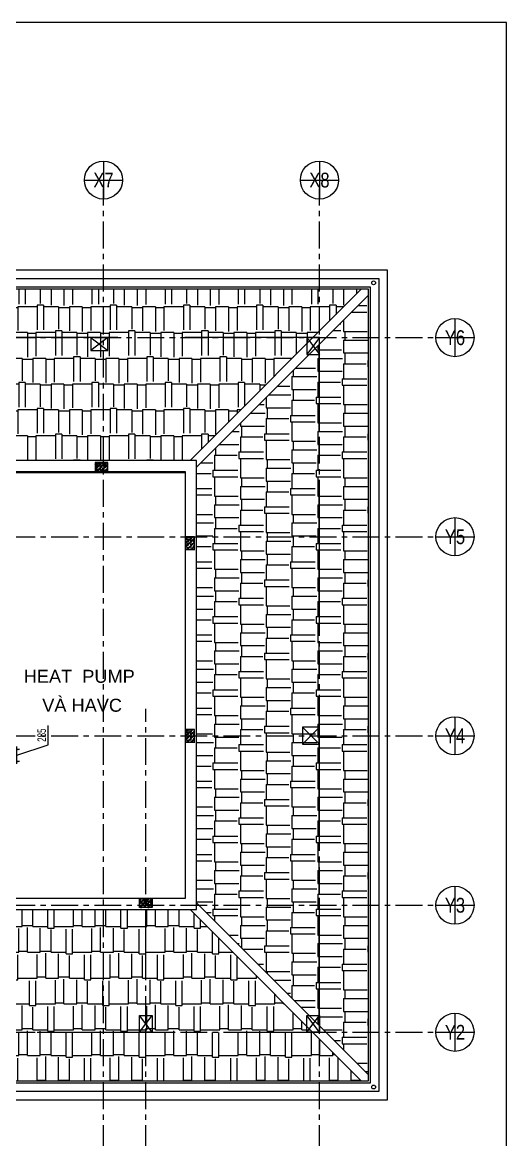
# Model space of a CAD drawing. Header units: millimetres. Extents: x -343543 to 400519, y -115663 to 104219.
# Drawn here: x -148349 to -136912, y -49534 to -23156 of the extents above; entities that cross this region are included whole.
import ezdxf
from ezdxf.enums import TextEntityAlignment as Align
from ezdxf.xclip import XClip

# ---------------------------------------------------------------- set-up
doc = ezdxf.new("R2010")
doc.units = ezdxf.units.MM
doc.header["$XCLIPFRAME"] = 0
doc.linetypes.add('XREF MAT BANG TUONG XAY$0$01.Xref _MB T2-Mai$0$HIDDEN', pattern=[9.525, 6.35, -3.175])
doc.linetypes.add('XREF MAT BANG TUONG XAY$0$CENTER', pattern=[50.8, 31.75, -6.35, 6.35, -6.35])
doc.layers.get('0').update_dxf_attribs({"color": 231, "lineweight": 0})
doc.layers.get('DefPoints').update_dxf_attribs({"color": 191})
for name, color, linetype, lineweight in [('A-SYMBOLS', 10, 'Continuous', 13), ('kata_dim', 231, 'Continuous', 0), ('XREF MAT BANG TUONG XAY$0$00.xref_IKIGAI_Truc$0$A-SYMBOLS', 8, 'Continuous', 13), ('XREF MAT BANG TUONG XAY$0$01.Xref _MB T2-Mai$0$$0$A-FNSH', 8, 'Continuous', 9), ('XREF MAT BANG TUONG XAY$0$01.Xref _MB T2-Mai$0$$0$A-PATT', 8, 'Continuous', 9), ('XREF MAT BANG TUONG XAY$0$01.Xref _MB T2-Mai$0$A-HIDD', 8, 'XREF MAT BANG TUONG XAY$0$01.Xref _MB T2-Mai$0$HIDDEN', 9), ('XREF MAT BANG TUONG XAY$0$01.Xref _MB T2-Mai$0$A-SYMBOLS', 8, 'Continuous', 13), ('XREF MAT BANG TUONG XAY$0$01.Xref _MB T2-Mai$0$A-TEXT', 8, 'Continuous', 25), ('XREF MAT BANG TUONG XAY$0$A-FINE', 8, 'Continuous', 25), ('XREF MAT BANG TUONG XAY$0$A-GRID', 8, 'XREF MAT BANG TUONG XAY$0$CENTER', 15), ('XREF MAT BANG TUONG XAY$0$xref_IKIGAI_Cot$0$A-FNSH', 8, 'Continuous', 9), ('XREF MAT BANG TUONG XAY$0$xref_IKIGAI_Cot$0$A-PATT', 8, 'Continuous', 5)]:
    doc.layers.add(name, color=color, linetype=linetype, lineweight=lineweight)
doc.styles.add('SM-DIMTEXT', font='SME.shx', dxfattribs={"width": 0.7})
doc.styles.add('XREF MAT BANG TUONG XAY$0$00.xref_IKIGAI_Truc$0$VTK_Arial_3.5 mm', font='arial.ttf', dxfattribs={"width": 0.8, "height": 3.5})
doc.styles.add('XREF MAT BANG TUONG XAY$0$01.Xref _MB T2-Mai$0$$0$spa-base plan$0$P-AV-P00-10$1$Standard', font='arial.ttf')
doc.dimstyles.new('SDIM-100', dxfattribs={"dimscale": 100, "dimtxt": 2, "dimasz": 0.6, "dimexe": 0.6, "dimexo": 0.2, "dimgap": 0.5, "dimtad": 1, "dimdec": 0, "dimzin": 12, "dimtxsty": 'SM-DIMTEXT', "dimblk": 'ARCHTICK', "dimblk1": 'ARCHTICK', "dimblk2": 'ARCHTICK', "dimcen": 0.12, "dimdle": 0.6, "dimclrd": 7, "dimclre": 8, "dimadec": 0, "dimazin": 3, "dimtfac": 2, "dimtix": 1, "dimtmove": 1, "dimatfit": 3, "dimfxl": 1, "dimtzin": 0, "dimarcsym": 1})

# ---------------------------------------------------------------- blocks, each defined once
blk = doc.blocks.new('*U131')
at = {"color": 8}
blk.add_circle((0, 0), 4.5, dxfattribs=at)
at = {"layer": 'DefPoints', "color": 8}
for p, q in [((0, 4.5), (0, -4.5)), ((-4.5, 0), (4.5, 0))]:
    blk.add_line(p, q, dxfattribs=at)
at = {"color": 8, "style": 'XREF MAT BANG TUONG XAY$0$00.xref_IKIGAI_Truc$0$VTK_Arial_3.5 mm', "width": 0.8}
blk.add_attdef('X12', text='', height=3.5, dxfattribs=at).set_placement((0, 0), align=Align.MIDDLE_CENTER)
blk = doc.blocks.new('XREF MAT BANG TUONG XAY$0$xref_IKIGAI_Cot')
at = {"layer": 'XREF MAT BANG TUONG XAY$0$xref_IKIGAI_Cot$0$A-PATT'}
h = blk.add_hatch(dxfattribs=at)
h.set_pattern_fill('BT-01', color=8, scale=15, angle=-179.99986, pattern_type=2)
h.set_pattern_definition([(230, (34921.63, -33540), (-107.59, 9.413), [11.25, -123.75]), (175, (34921.63, -33540), (20.813, -112.83), [9, -99]), (280.45, (34912.67, -33539.22), (-86.776, -103.416), [9.56, -105.17]), (226.184, (34921.63, -33570), (-160.086, 24.83), [16.875, -185.625]), (276.636, (34908.29, -33567.93), (-140.2, -146.12), [14.34, -157.757]), (171.184, (34921.63, -33570), (-140.2, -146.12), [13.5, -148.5]), (201, (34906.63, -33562.5), (-89.536, 60.393), [11.25, -123.75]), (146, (34906.63, -33562.5), (-36.497, -108.773), [9, -99]), (251.45, (34899.17, -33557.47), (-126.033, -48.38), [9.56, -105.17]), (217.5, (34921.63, -33540), (-1.824, -49.934), [0, -97.8, 0, -100.5, 0, -99.375]), (187.5, (34921.63, -33540), (-39.46, -59.162), [0, -57.3, 0, -95.55, 0, -37.875]), (147.5, (34955.08, -33540), (-80.0734, 3.383), [0, -37.5, 0, -117, 0, -155.25]), (137.5, (34970.08, -33540), (-87.478, -15.016), [0, -48.75, 0, -77.7, 0, -110.25]), (225, (34921.63, -33540), (45.078, -45.078), []), (225, (34921.63, -33558.375), (45.078, -45.078), [])])
h.paths.add_polyline_path([(35001.6, -33550), (34701.6, -33550), (34701.6, -33760), (35001.6, -33760)])
h = blk.add_hatch(dxfattribs=at)
h.set_pattern_fill('BT-01', color=8, scale=15, angle=-179.99986, pattern_type=2)
h.set_pattern_definition([(230, (37060, -35380), (-107.59, 9.413), [11.25, -123.75]), (175, (37060, -35380), (20.813, -112.83), [9, -99]), (280.45, (37051.04, -35379.22), (-86.776, -103.416), [9.56, -105.17]), (226.184, (37060, -35410), (-160.086, 24.83), [16.875, -185.625]), (276.636, (37046.66, -35407.93), (-140.2, -146.12), [14.34, -157.757]), (171.184, (37060, -35410), (-140.2, -146.12), [13.5, -148.5]), (201, (37045, -35402.5), (-89.536, 60.393), [11.25, -123.75]), (146, (37045, -35402.5), (-36.497, -108.773), [9, -99]), (251.45, (37037.54, -35397.47), (-126.033, -48.38), [9.56, -105.17]), (217.5, (37060, -35380), (-1.824, -49.934), [0, -97.8, 0, -100.5, 0, -99.375]), (187.5, (37060, -35380), (-39.46, -59.162), [0, -57.3, 0, -95.55, 0, -37.875]), (147.5, (37093.45, -35380), (-80.0734, 3.383), [0, -37.5, 0, -117, 0, -155.25]), (137.5, (37108.45, -35380), (-87.478, -15.016), [0, -48.75, 0, -77.7, 0, -110.25]), (225, (37060, -35380), (45.078, -45.078), []), (225, (37060, -35398.375), (45.078, -45.078), [])])
h.paths.add_polyline_path([(37050, -35300), (36840, -35300), (36840, -35600), (37050, -35600)])
h = blk.add_hatch(dxfattribs=at)
h.set_pattern_fill('BT-01', color=8, scale=15, angle=-179.99986, pattern_type=2)
h.set_pattern_definition([(230, (37060, -39930), (-107.59, 9.413), [11.25, -123.75]), (175, (37060, -39930), (20.813, -112.83), [9, -99]), (280.45, (37051.04, -39929.22), (-86.776, -103.416), [9.56, -105.17]), (226.184, (37060, -39960), (-160.086, 24.83), [16.875, -185.625]), (276.636, (37046.66, -39957.93), (-140.2, -146.12), [14.34, -157.757]), (171.184, (37060, -39960), (-140.2, -146.12), [13.5, -148.5]), (201, (37045, -39952.5), (-89.536, 60.393), [11.25, -123.75]), (146, (37045, -39952.5), (-36.497, -108.773), [9, -99]), (251.45, (37037.54, -39947.47), (-126.033, -48.38), [9.56, -105.17]), (217.5, (37060, -39930), (-1.824, -49.934), [0, -97.8, 0, -100.5, 0, -99.375]), (187.5, (37060, -39930), (-39.46, -59.162), [0, -57.3, 0, -95.55, 0, -37.875]), (147.5, (37093.45, -39930), (-80.0734, 3.383), [0, -37.5, 0, -117, 0, -155.25]), (137.5, (37108.45, -39930), (-87.478, -15.016), [0, -48.75, 0, -77.7, 0, -110.25]), (225, (37060, -39930), (45.078, -45.078), []), (225, (37060, -39948.374), (45.078, -45.078), [])])
h.paths.add_polyline_path([(37050, -39850), (36840, -39850), (36840, -40150), (37050, -40150)])
h = blk.add_hatch(dxfattribs=at)
h.set_pattern_fill('BT-01', color=8, scale=15, pattern_type=2)
h.set_pattern_definition([(50, (80, -10), (107.58903, -9.41282), [11.25, -123.75]), (355, (80, -10), (-20.8127, 112.82882), [9, -99]), (100.4514, (88.97, -10.78), (86.7764, 103.41593), [9.56103, -105.17132]), (46.1842, (80, 20), (160.08616, -24.82785), [16.875, -185.625]), (96.6356, (93.34, 17.93), (140.1994, 146.1177), [14.34154, -157.75695]), (351.1842, (80, 20), (140.1993, 146.1178), [13.5, -148.5]), (21, (95, 12.5), (89.53606, -60.39283), [11.25, -123.75]), (326, (95, 12.5), (36.4973, 108.7725), [9, -99]), (71.4514, (102.46, 7.47), (126.0334, 48.37957), [9.56103, -105.17132]), (37.5, (80, -10), (1.823978, 49.934078), [0, -97.8, 0, -100.5, 0, -99.375]), (7.5, (80, -10), (39.46043, 59.161757), [0, -57.3, 0, -95.55, 0, -37.875]), (327.5, (46.55, -10), (80.073365, -3.38323), [0, -37.5, 0, -117, 0, -155.25]), (317.5, (31.55, -10), (87.477925, 15.01575), [0, -48.75, 0, -77.7, 0, -110.25]), (45, (80, -10), (-45.07806, 45.07806), []), (45, (80, 8.375), (-45.07806, 45.07806), [])])
h.paths.add_polyline_path([(36050, -44050), (35750, -44050), (35750, -43840), (36050, -43840)])
at = {"layer": 'XREF MAT BANG TUONG XAY$0$A-GRID', "color": 8, "ltscale": 20}
for points in [[(34900, -53895), (34900, -27075.6)], [(40000, -53895), (40000, -27075.6)], [(-2907.5, -30600), (42750, -30600)], [(-2907.5, -35300), (42750, -35300)], [(35900, -53895), (35900, -39364.6)], [(-2907.5, -40000), (42750, -40000)], [(-2907.5, -44000), (42750, -44000)], [(-2907.5, -47000), (42750, -47000)]]:
    blk.add_lwpolyline(points, dxfattribs=at)
at = {"layer": 'XREF MAT BANG TUONG XAY$0$xref_IKIGAI_Cot$0$A-FNSH', "color": 8}
for p, q in [((35001.6, -30600), (34601.6, -30900)), ((34601.6, -30600), (35001.6, -30900)), ((40000, -30600), (39700, -31000)), ((39700, -30600), (40000, -31000)), ((40000, -39800), (39600, -40200)), ((39600, -39800), (40000, -40200)), ((36050, -47000), (35750, -46600)), ((35750, -47000), (36050, -46600)), ((40000, -47000), (39700, -46600)), ((39700, -47000), (40000, -46600))]:
    blk.add_line(p, q, dxfattribs=at)
for points in [[(35001.6, -30600), (34601.6, -30600), (34601.6, -30900), (35001.6, -30900)], [(40000, -30600), (39700, -30600), (39700, -31000), (40000, -31000)], [(35001.6, -33550), (34701.6, -33550), (34701.6, -33760), (35001.6, -33760)], [(37050, -35300), (36840, -35300), (36840, -35600), (37050, -35600)], [(40000, -39800), (39600, -39800), (39600, -40200), (40000, -40200)], [(37050, -39850), (36840, -39850), (36840, -40150), (37050, -40150)], [(36050, -44050), (35750, -44050), (35750, -43840), (36050, -43840)], [(36050, -47000), (35750, -47000), (35750, -46600), (36050, -46600)], [(40000, -47000), (39700, -47000), (39700, -46600), (40000, -46600)]]:
    blk.add_lwpolyline(points, close=True, dxfattribs=at)
at = {"layer": 'XREF MAT BANG TUONG XAY$0$00.xref_IKIGAI_Truc$0$A-SYMBOLS', "color": 8}
ref = blk.add_blockref('*U131', (34900, -26880), dxfattribs=dict(at, xscale=100, yscale=100, zscale=100))
ref.add_attrib('X12', 'X7', dxfattribs={"layer": '0', "height": 350, "style": 'XREF MAT BANG TUONG XAY$0$00.xref_IKIGAI_Truc$0$VTK_Arial_3.5 mm', "width": 0.8}).set_placement((34900, -26880), align=Align.MIDDLE_CENTER)
ref = blk.add_blockref('*U131', (40000, -26880), dxfattribs=dict(at, xscale=100, yscale=100, zscale=100))
ref.add_attrib('X12', 'X8', dxfattribs={"layer": '0', "height": 350, "style": 'XREF MAT BANG TUONG XAY$0$00.xref_IKIGAI_Truc$0$VTK_Arial_3.5 mm', "width": 0.8}).set_placement((40000, -26880), align=Align.MIDDLE_CENTER)
ref = blk.add_blockref('*U131', (43200, -30600), dxfattribs=dict(at, xscale=100, yscale=100, zscale=100))
ref.add_attrib('X12', 'Y6', dxfattribs={"layer": '0', "height": 350, "style": 'XREF MAT BANG TUONG XAY$0$00.xref_IKIGAI_Truc$0$VTK_Arial_3.5 mm', "width": 0.8}).set_placement((43200, -30600), align=Align.MIDDLE_CENTER)
ref = blk.add_blockref('*U131', (43200, -35300), dxfattribs=dict(at, xscale=100, yscale=100, zscale=100))
ref.add_attrib('X12', 'Y5', dxfattribs={"layer": '0', "height": 350, "style": 'XREF MAT BANG TUONG XAY$0$00.xref_IKIGAI_Truc$0$VTK_Arial_3.5 mm', "width": 0.8}).set_placement((43200, -35300), align=Align.MIDDLE_CENTER)
ref = blk.add_blockref('*U131', (43200, -40000), dxfattribs=dict(at, xscale=100, yscale=100, zscale=100))
ref.add_attrib('X12', 'Y4', dxfattribs={"layer": '0', "height": 350, "style": 'XREF MAT BANG TUONG XAY$0$00.xref_IKIGAI_Truc$0$VTK_Arial_3.5 mm', "width": 0.8}).set_placement((43200, -40000), align=Align.MIDDLE_CENTER)
ref = blk.add_blockref('*U131', (43200, -44000), dxfattribs=dict(at, xscale=100, yscale=100, zscale=100))
ref.add_attrib('X12', 'Y3', dxfattribs={"layer": '0', "height": 350, "style": 'XREF MAT BANG TUONG XAY$0$00.xref_IKIGAI_Truc$0$VTK_Arial_3.5 mm', "width": 0.8}).set_placement((43200, -44000), align=Align.MIDDLE_CENTER)
ref = blk.add_blockref('*U131', (43200, -47000), dxfattribs=dict(at, xscale=100, yscale=100, zscale=100))
ref.add_attrib('X12', 'Y2', dxfattribs={"layer": '0', "height": 350, "style": 'XREF MAT BANG TUONG XAY$0$00.xref_IKIGAI_Truc$0$VTK_Arial_3.5 mm', "width": 0.8}).set_placement((43200, -47000), align=Align.MIDDLE_CENTER)
blk = doc.blocks.new('01.Xref _MB T1')
at = {"layer": 'XREF MAT BANG TUONG XAY$0$01.Xref _MB T2-Mai$0$$0$A-PATT'}
h = blk.add_hatch(dxfattribs=at)
h.set_pattern_fill('AR-RSHKE', color=8, scale=2, angle=180)
h.set_pattern_definition([(180, (-73097.26, 1e-05), (-1295.4, -609.6), [304.8, -254, 355.6, -152.4, 457.2, -203.2]), (180, (-73402.06, -25.4), (-1295.4, -609.6), [254, -965.2, 203.2, -304.8]), (180, (-74011.66, 38.1), (-1295.4, -609.6), [152.4, -1574.8]), (270, (-73097.26, 1e-05), (431.8, -609.6), [584.2, -1854.2]), (270, (-73402.06, 1e-05), (431.8, -609.6), [571.5, -1866.9]), (270, (-73656.06, 1e-05), (431.8, -609.6), [533.4, -1905]), (270, (-74011.66, 38.1), (431.8, -609.6), [584.2, -1854.2]), (270, (-74164.06, 38.1), (431.8, -609.6), [584.2, -1854.2]), (270, (-74621.26, 1e-05), (431.8, -609.6), [558.8, -1879.6])])
h.paths.add_polyline_path([(31400.01063, -29449.99497), (40994.44721, -29450.00066), (36949.99948, -33500), (31604.99923, -33500), (31604.99991, -30599.99901), (31400.00982, -30582.99993)])
h = blk.add_hatch(dxfattribs=at)
h.set_pattern_fill('AR-RSHKE', color=8, scale=2, angle=270)
h.set_pattern_definition([(270, (-73097.26, 1e-05), (609.6, -1295.4), [304.8, -254, 355.6, -152.4, 457.2, -203.2]), (270, (-73071.86, -304.8), (609.6, -1295.4), [254, -965.2, 203.2, -304.8]), (270, (-73135.36, -914.4), (609.6, -1295.4), [152.4, -1574.8]), (0, (-73097.26, 1e-05), (609.6, 431.8), [584.2, -1854.2]), (0, (-73097.26, -304.8), (609.6, 431.8), [571.5, -1866.9]), (0, (-73097.26, -558.8), (609.6, 431.8), [533.4, -1905]), (0, (-73135.36, -914.4), (609.6, 431.8), [584.2, -1854.2]), (0, (-73135.36, -1066.8), (609.6, 431.8), [584.2, -1854.2]), (0, (-73097.26, -1524), (609.6, 431.8), [558.8, -1879.6])])
h.paths.add_polyline_path([(37100.01098, -33655.55967), (41150.01064, -29605.56421), (41150.01064, -47994.42952), (37100.01098, -43944.43406)])
h = blk.add_hatch(dxfattribs=at)
h.set_pattern_fill('AR-RSHKE', color=8, scale=2)
h.set_pattern_definition([(0, (-73097.26, 1e-05), (1295.4, 609.6), [304.8, -254, 355.6, -152.4, 457.2, -203.2]), (0, (-72792.46, 25.4), (1295.4, 609.6), [254, -965.2, 203.2, -304.8]), (0, (-72182.86, -38.1), (1295.4, 609.6), [152.4, -1574.8]), (90, (-73097.26, 1e-05), (-431.8, 609.6), [584.2, -1854.2]), (90, (-72792.46, 1e-05), (-431.8, 609.6), [571.5, -1866.9]), (90, (-72538.46, 1e-05), (-431.8, 609.6), [533.4, -1905]), (90, (-72182.86, -38.1), (-431.8, 609.6), [584.2, -1854.2]), (90, (-72030.46, -38.1), (-431.8, 609.6), [584.2, -1854.2]), (90, (-71573.26, 1e-05), (-431.8, 609.6), [558.8, -1879.6])])
h.paths.add_polyline_path([(31605, -44100), (36944.44959, -44099.99966), (40994.44721, -48149.99307), (31704.99014, -48149.99992), (31704.99014, -48149.99996), (31604.99014, -48149.99996)])
at = {"color": 8}
blk.add_lwpolyline([(-4979.15314, -63156.18578), (44420.84686, -63156.18578), (44420.84686, -23156.18578), (-4979.15314, -23156.18578)], close=True, dxfattribs=at)
at = {"layer": 'XREF MAT BANG TUONG XAY$0$01.Xref _MB T2-Mai$0$$0$A-FNSH', "color": 8}
for p, q in [((36944.44746, -33499.9962), (40994.44721, -29450.00066)), ((37100.01098, -33655.55967), (41150.01064, -29605.56421)), ((37100.01098, -43944.43406), (41150.01064, -47994.42952)), ((36944.44746, -44099.99753), (40994.44721, -48149.99307))]:
    blk.add_line(p, q, dxfattribs=at)
for points in [[(30949.99269, -30582.99962), (30949.9938, -28999.99471), (41599.9935, -29000.00101), (41599.9935, -48599.99995), (31704.97254, -48599.99992)], [(31149.99269, -30582.99976), (31149.99366, -29199.99483), (41399.9935, -29200.00089), (41399.9935, -48399.99995), (31604.97448, -48399.99992)], [(31350.00982, -30582.9999), (31350.01066, -29399.99495), (41200.01064, -29400.00077), (41200.01063, -48199.99995), (31604.99206, -48199.99992)], [(31400.00982, -30582.99993), (31400.01063, -29449.99497), (41150.01064, -29450.00074), (41150.01063, -48149.99995), (31704.98925, -48149.99308)], [(31604.98415, -44099.99766), (37100.00313, -44099.99753), (37100.01098, -33499.9962), (31490.01171, -33499.9962)], [(31604.98415, -43834.99766), (36835.00313, -43834.99753), (36835.01098, -33764.9962), (31490.01171, -33764.9962)]]:
    blk.add_lwpolyline(points, dxfattribs=at)
for points in [[(31400.01063, -29449.99497), (40994.44721, -29450.00066), (36949.99948, -33500), (31604.99923, -33500), (31604.99991, -30599.99901), (31400.00982, -30582.99993)], [(37100.01098, -33655.55967), (41150.01064, -29605.56421), (41150.01064, -47994.42952), (37100.01098, -43944.43406)]]:
    blk.add_lwpolyline(points, close=True, dxfattribs=at)
at = {"layer": 'XREF MAT BANG TUONG XAY$0$01.Xref _MB T2-Mai$0$$0$A-FNSH', "color": 8, "elevation": 0}
blk.add_lwpolyline([(31605, -44100), (36944.44959, -44099.99966), (40994.44721, -48149.99307), (31704.99014, -48149.99992), (31704.99014, -48149.99996), (31604.99014, -48149.99996)], close=True, dxfattribs=at)
at = {"layer": 'XREF MAT BANG TUONG XAY$0$01.Xref _MB T2-Mai$0$A-HIDD', "color": 8, "ltscale": 500}
blk.add_lwpolyline([(0.00011, -47000.00005), (39999.99073, -47000.00005), (39999.99073, -30600.00246), (0.00011, -30600.00246)], close=True, dxfattribs=at)
at = {"layer": 'XREF MAT BANG TUONG XAY$0$01.Xref _MB T2-Mai$0$A-SYMBOLS', "color": 8}
for centre in [(41280.01064, -29307.25031), (41280.01064, -48292.75038)]:
    blk.add_circle(centre, 45, dxfattribs=at)
at = {"layer": 'XREF MAT BANG TUONG XAY$0$A-FINE', "color": 8}
blk.add_lwpolyline([(36835.01095, -33793.63705), (31604.99214, -33793.63705), (31604.98423, -43834.99759), (36835.00304, -43834.99759)], close=True, dxfattribs=at)
at = {"color": 8}
ref = blk.add_blockref('XREF MAT BANG TUONG XAY$0$xref_IKIGAI_Cot', (-0.00927, -0.00001), dxfattribs=at)
XClip(ref).set_block_clipping_path([(-5181.1494167775, -58156.1251844964), (44638.3275875031, -24933.2650512661)])
at = {"layer": 'XREF MAT BANG TUONG XAY$0$01.Xref _MB T2-Mai$0$A-TEXT', "color": 8, "style": 'XREF MAT BANG TUONG XAY$0$01.Xref _MB T2-Mai$0$$0$spa-base plan$0$P-AV-P00-10$1$Standard'}
for s, p in [('HEAT  PUMP', (33017.00855, -38749.06806)), ('VÀ HAVC', (33454.06653, -39432.02689))]:
    blk.add_text(s, height=307.2, dxfattribs=at).set_placement(p)
blk = doc.blocks.new('_ArchTick')
at = {"color": 0, "linetype": 'ByBlock', "const_width": 0.15}
blk.add_lwpolyline([(-0.5, -0.5), (0.5, 0.5)], dxfattribs=at)
blk = doc.blocks.new('*D373')
at = {"layer": 'DefPoints', "color": 0, "linetype": 'Continuous', "ltscale": 1000, "transparency": 16777216}
for p in [(-149953, -40315), (-148477, -40315), (-150588, -40600)]:
    blk.add_point(p, dxfattribs=at)
at = {"layer": 'kata_dim', "color": 7, "linetype": 'Continuous', "lineweight": -2, "ltscale": 1000, "transparency": 16777216}
for p, q in [((-147741, -40215), (-147741, -39755)), ((-148477, -40458), (-147741, -40215)), ((-148477, -40660), (-148477, -40255))]:
    blk.add_line(p, q, dxfattribs=at)
at = {"layer": 'kata_dim', "color": 8, "linetype": 'Continuous', "lineweight": -2, "ltscale": 1000, "transparency": 16777216}
for p, q in [((-149933, -40315), (-148417, -40315)), ((-150568, -40600), (-148417, -40600))]:
    blk.add_line(p, q, dxfattribs=at)
at = {"layer": 'kata_dim', "color": 7, "linetype": 'Continuous', "lineweight": -2, "ltscale": 1000, "transparency": 16777216, "xscale": 60, "yscale": 60, "zscale": 60}
for p, rotation in [((-148477, -40315), 90), ((-148477, -40600), 270)]:
    blk.add_blockref('_ArchTick', p, dxfattribs=dict(at, rotation=rotation))
at = {"layer": 'kata_dim', "color": 0, "linetype": 'Continuous', "ltscale": 1000, "transparency": 16777216, "insert": (-147891, -39985), "char_height": 200, "attachment_point": 5, "rotation": 90, "style": 'SM-DIMTEXT'}
blk.add_mtext('285', dxfattribs=at)

msp = doc.modelspace()

# ---------------------------------------------------------------- block references
at = {"layer": 'A-SYMBOLS'}
msp.add_blockref('01.Xref _MB T1', (-181333.1, 0), dxfattribs=at)

# ---------------------------------------------------------------- next in the draw order: linework, layer by layer
at = {"layer": 'DefPoints'}
msp.add_lwpolyline([(-186312.2, -63156.2), (-136912.2, -63156.2), (-136912.2, -23156.2), (-186312.2, -23156.2)], close=True, dxfattribs=at)

# ---------------------------------------------------------------- next in the draw order: dimensions: what is measured, and where the dimension line sits
at = {"layer": 'kata_dim', "linetype": 'Continuous', "ltscale": 1000}
dim = msp.add_linear_dim(base=(-148476.9, -40315), p1=(-150588.1, -40600.1), p2=(-149953.1, -40315), angle=90, dimstyle='SDIM-100', dxfattribs=at)
dim.commit()
dim.dimension.update_dxf_attribs({"geometry": '*D373', "text_midpoint": (-147741.2, -40164.8), "dimtype": 160})

doc.saveas('drawing.dxf')
